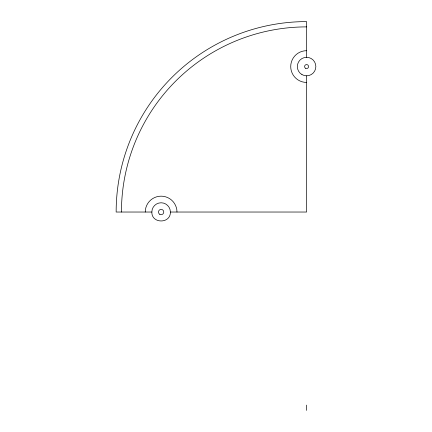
<?xml version="1.0" encoding="UTF-8"?>
<svg xmlns="http://www.w3.org/2000/svg" width="432" height="432" viewBox="0 0 432 432"><rect width="100%" height="100%" fill="white"/><g stroke="black" fill="none" stroke-linecap="round" stroke-linejoin="round"><path stroke-width="0.65" d="M170.375 212.031C170.824 223.922 151.411 223.922 151.859 212.031A9.256 9.256 0 0 1 161.12 202.775A9.256 9.256 0 0 1 170.375 212.031L306.59 212.031L306.59 75.821M151.859 212.031L116.154 212.031A190.431 190.431 0 0 1 306.59 21.6L306.59 57.305M306.59 405.108L306.59 410.4M145.249 212.031A15.871 15.871 0 0 1 161.12 196.166A15.871 15.871 0 0 1 176.99 212.031M306.59 82.431A15.871 15.871 0 0 1 290.72 66.566A15.871 15.871 0 0 1 306.59 50.695M121.446 212.031A185.144 185.144 0 0 1 306.59 26.892M159.797 214.321A2.646 2.646 0 0 0 163.766 212.031A2.646 2.646 0 0 0 159.797 209.741A2.646 2.646 0 0 0 159.797 214.321M301.957 74.579A9.256 9.256 0 0 0 315.846 66.566A9.256 9.256 0 0 0 301.957 58.547A9.256 9.256 0 0 0 301.957 74.579M305.597 68.283A1.982 1.982 0 0 0 308.572 66.566A1.982 1.982 0 0 0 305.597 64.843A1.982 1.982 0 0 0 305.597 68.283"/></g></svg>
